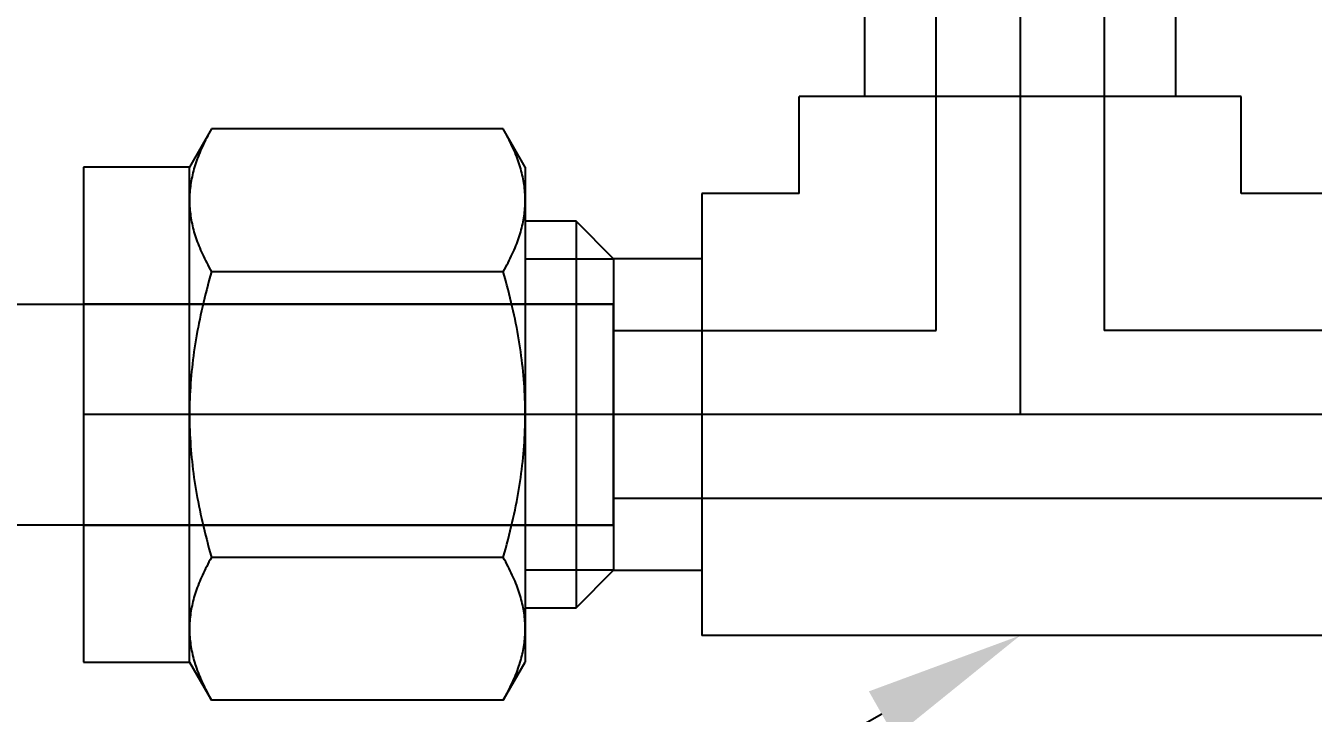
# Model space of a CAD drawing. Header units: inches. Extents: x 5.3 to 31.2, y 3.7 to 34.9.
# Drawn here: x 15.377 to 16.834, y 12.075 to 12.853 of the extents above; entities that cross this region are included whole.
import ezdxf
from ezdxf import colors
from ezdxf.entities.mleader import LeaderData, LeaderLine
from ezdxf.math import Vec2, Vec3

# ---------------------------------------------------------------- set-up
doc = ezdxf.new("R2010")
doc.units = ezdxf.units.IN
doc.header["$MEASUREMENT"] = 0
doc.linetypes.add('CENTER2', pattern=[28.575, 19.05, -3.175, 3.175, -3.175])
doc.linetypes.add('HIDDEN2', pattern=[4.7625, 3.175, -1.5875])
for name, color, linetype in [('.25 tubes', 170, 'Continuous'), ('NOTES', 1, 'Continuous'), ('TRDETAIL2', 7, 'Continuous'), ('TRDETAIL3', 7, 'Continuous'), ('TRMODEL1', 7, 'Continuous'), ('TRMODEL3', 7, 'Continuous')]:
    doc.layers.add(name, color=color, linetype=linetype)

# ---------------------------------------------------------------- blocks, each defined once
blk = doc.blocks.new('SS-400-3')
at = {"layer": 'TRDETAIL2', "color": 6, "linetype": 'HIDDEN2'}
for p, q in [((1.06, 0.125), (0.46, 0.125)), ((0.46, 0.125), (0.46, -0.125)), ((-0.46, 0.095), (0.46, 0.095)), ((-0.46, -0.095), (-0.095, -0.095)), ((-0.095, -0.46), (-0.095, -0.095)), ((0.095, -0.095), (0.095, -0.46)), ((0.46, -0.095), (0.095, -0.095)), ((0.46, -0.125), (1.06, -0.125))]:
    blk.add_line(p, q, dxfattribs=at)
at = {"layer": 'TRDETAIL3', "color": 4, "linetype": 'CENTER2'}
for p, q in [((-1.06, 0), (1.06, 0)), ((0, -1.06), (0, 0))]:
    blk.add_line(p, q, dxfattribs=at)
at = {"layer": 'TRMODEL1', "color": 7, "linetype": 'Continuous'}
for p, q in [((0.585, 0.3233), (0.56, 0.28)), ((0.5836, 0.3208), (0.5821, 0.3182)), ((0.585, 0.3233), (0.5836, 0.3208)), ((0.585, 0.3233), (0.915, 0.3233)), ((0.9164, 0.3208), (0.915, 0.3233)), ((0.94, 0.28), (0.915, 0.3233)), ((0.9179, 0.3182), (0.9164, 0.3208)), ((0.577, 0.3083), (0.5758, 0.3059)), ((0.5782, 0.3108), (0.577, 0.3083)), ((0.5795, 0.3132), (0.5782, 0.3108)), ((0.5808, 0.3157), (0.5795, 0.3132)), ((0.5821, 0.3182), (0.5808, 0.3157)), ((0.9192, 0.3157), (0.9179, 0.3182)), ((0.9205, 0.3132), (0.9192, 0.3157)), ((0.9218, 0.3108), (0.9205, 0.3132)), ((0.923, 0.3083), (0.9218, 0.3108)), ((0.9242, 0.3059), (0.923, 0.3083)), ((0.5697, 0.2917), (0.5688, 0.2894)), ((0.5706, 0.2941), (0.5697, 0.2917)), ((0.5716, 0.2964), (0.5706, 0.2941)), ((0.5726, 0.2987), (0.5716, 0.2964)), ((0.5736, 0.3011), (0.5726, 0.2987)), ((0.5747, 0.3035), (0.5736, 0.3011)), ((0.5758, 0.3059), (0.5747, 0.3035)), ((0.9253, 0.3035), (0.9242, 0.3059)), ((0.9264, 0.3011), (0.9253, 0.3035)), ((0.9274, 0.2987), (0.9264, 0.3011)), ((0.9284, 0.2964), (0.9274, 0.2987)), ((0.9294, 0.2941), (0.9284, 0.2964)), ((0.9303, 0.2917), (0.9294, 0.2941)), ((0.9312, 0.2894), (0.9303, 0.2917)), ((0.56, 0.2425), (0.56, 0.28)), ((0.5651, 0.278), (0.5645, 0.2758)), ((0.5658, 0.2803), (0.5651, 0.278)), ((0.5665, 0.2826), (0.5658, 0.2803)), ((0.5672, 0.2848), (0.5665, 0.2826)), ((0.568, 0.2871), (0.5672, 0.2848)), ((0.5688, 0.2894), (0.568, 0.2871)), ((0.932, 0.2871), (0.9312, 0.2894)), ((0.9328, 0.2848), (0.932, 0.2871)), ((0.9335, 0.2826), (0.9328, 0.2848)), ((0.9342, 0.2803), (0.9335, 0.2826)), ((0.9349, 0.278), (0.9342, 0.2803)), ((0.9355, 0.2758), (0.9349, 0.278)), ((0.94, 0.28), (0.94, 0.2425)), ((1.06, 0.28), (0.94, 0.28)), ((1.06, -0.28), (1.06, 0.28)), ((0.5616, 0.2624), (0.5613, 0.2602)), ((0.562, 0.2646), (0.5616, 0.2624)), ((0.5624, 0.2669), (0.562, 0.2646)), ((0.5629, 0.2691), (0.5624, 0.2669)), ((0.5634, 0.2713), (0.5629, 0.2691)), ((0.5639, 0.2735), (0.5634, 0.2713)), ((0.5645, 0.2758), (0.5639, 0.2735)), ((0.9361, 0.2735), (0.9355, 0.2758)), ((0.9366, 0.2713), (0.9361, 0.2735)), ((0.9371, 0.2691), (0.9366, 0.2713)), ((0.9376, 0.2669), (0.9371, 0.2691)), ((0.938, 0.2646), (0.9376, 0.2669)), ((0.9384, 0.2624), (0.938, 0.2646)), ((0.9387, 0.2602), (0.9384, 0.2624)), ((-0.36, 0.25), (0.36, 0.25)), ((0.36, -0.25), (0.36, 0.25)), ((0.5602, 0.2491), (0.5601, 0.2469)), ((0.5603, 0.2514), (0.5602, 0.2491)), ((0.5605, 0.2536), (0.5603, 0.2514)), ((0.5607, 0.2558), (0.5605, 0.2536)), ((0.561, 0.258), (0.5607, 0.2558)), ((0.5613, 0.2602), (0.561, 0.258)), ((0.939, 0.258), (0.9387, 0.2602)), ((0.9393, 0.2558), (0.939, 0.258)), ((0.9395, 0.2536), (0.9393, 0.2558)), ((0.9397, 0.2514), (0.9395, 0.2536)), ((0.9398, 0.2491), (0.9397, 0.2514)), ((0.9399, 0.2469), (0.9398, 0.2491)), ((0.5601, 0.2469), (0.56, 0.2447)), ((0.56, 0.2447), (0.56, 0.2425)), ((0.56, 0.2425), (0.56, 0.2403)), ((0.56, 0), (0.56, 0.2425)), ((0.56, 0.2403), (0.5601, 0.238)), ((0.5601, 0.238), (0.5602, 0.2358)), ((0.5602, 0.2358), (0.5603, 0.2336)), ((0.5603, 0.2336), (0.5605, 0.2314)), ((0.9395, 0.2314), (0.9397, 0.2336)), ((0.9397, 0.2336), (0.9398, 0.2358)), ((0.9398, 0.2358), (0.9399, 0.238)), ((0.94, 0.2447), (0.9399, 0.2469)), ((0.9399, 0.238), (0.94, 0.2403)), ((0.94, 0.2425), (0.94, 0.2447)), ((0.94, 0.2425), (0.94, 0)), ((0.94, 0.2403), (0.94, 0.2425)), ((0.5025, 0.2188), (0.46, 0.1762)), ((0.5025, -0.2188), (0.5025, 0.2188)), ((0.56, 0.2188), (0.5025, 0.2188)), ((0.5605, 0.2314), (0.5607, 0.2292)), ((0.5607, 0.2292), (0.561, 0.227)), ((0.561, 0.227), (0.5613, 0.2248)), ((0.5613, 0.2248), (0.5616, 0.2226)), ((0.5616, 0.2226), (0.562, 0.2203)), ((0.562, 0.2203), (0.5624, 0.2181)), ((0.9376, 0.2181), (0.938, 0.2203)), ((0.938, 0.2203), (0.9384, 0.2226)), ((0.9384, 0.2226), (0.9387, 0.2248)), ((0.9387, 0.2248), (0.939, 0.227)), ((0.939, 0.227), (0.9393, 0.2292)), ((0.9393, 0.2292), (0.9395, 0.2314)), ((0.5624, 0.2181), (0.5629, 0.2159)), ((0.5629, 0.2159), (0.5634, 0.2137)), ((0.5634, 0.2137), (0.5639, 0.2114)), ((0.5639, 0.2114), (0.5645, 0.2092)), ((0.5645, 0.2092), (0.5651, 0.2069)), ((0.5651, 0.2069), (0.5658, 0.2047)), ((0.5658, 0.2047), (0.5665, 0.2024)), ((0.9335, 0.2024), (0.9342, 0.2047)), ((0.9342, 0.2047), (0.9349, 0.2069)), ((0.9349, 0.2069), (0.9355, 0.2092)), ((0.9355, 0.2092), (0.9361, 0.2114)), ((0.9361, 0.2114), (0.9366, 0.2137)), ((0.9366, 0.2137), (0.9371, 0.2159)), ((0.9371, 0.2159), (0.9376, 0.2181)), ((0.5665, 0.2024), (0.5672, 0.2001)), ((0.5672, 0.2001), (0.568, 0.1979)), ((0.568, 0.1979), (0.5688, 0.1956)), ((0.5688, 0.1956), (0.5697, 0.1932)), ((0.5697, 0.1932), (0.5706, 0.1909)), ((0.5706, 0.1909), (0.5716, 0.1886)), ((0.9284, 0.1886), (0.9294, 0.1909)), ((0.9294, 0.1909), (0.9303, 0.1932)), ((0.9303, 0.1932), (0.9312, 0.1956)), ((0.9312, 0.1956), (0.932, 0.1979)), ((0.932, 0.1979), (0.9328, 0.2001)), ((0.9328, 0.2001), (0.9335, 0.2024)), ((0.46, 0.1762), (0.36, 0.1762)), ((0.46, -0.1762), (0.46, 0.1762)), ((0.5716, 0.1886), (0.5726, 0.1862)), ((0.5726, 0.1862), (0.5736, 0.1839)), ((0.5736, 0.1839), (0.5747, 0.1815)), ((0.5747, 0.1815), (0.5758, 0.1791)), ((0.5758, 0.1791), (0.577, 0.1766)), ((0.577, 0.1766), (0.5782, 0.1742)), ((0.9218, 0.1742), (0.923, 0.1766)), ((0.923, 0.1766), (0.9242, 0.1791)), ((0.9242, 0.1791), (0.9253, 0.1815)), ((0.9253, 0.1815), (0.9264, 0.1839)), ((0.9264, 0.1839), (0.9274, 0.1862)), ((0.9274, 0.1862), (0.9284, 0.1886)), ((0.5782, 0.1742), (0.5795, 0.1717)), ((0.5795, 0.1717), (0.5808, 0.1693)), ((0.5808, 0.1693), (0.5821, 0.1667)), ((0.5821, 0.1667), (0.5836, 0.1642)), ((0.5836, 0.1642), (0.585, 0.1617)), ((0.585, 0.1617), (0.5836, 0.1565)), ((0.585, 0.1617), (0.915, 0.1617)), ((0.915, 0.1617), (0.9164, 0.1642)), ((0.9164, 0.1565), (0.915, 0.1617)), ((0.9164, 0.1642), (0.9179, 0.1667)), ((0.9179, 0.1667), (0.9192, 0.1693)), ((0.9192, 0.1693), (0.9205, 0.1717)), ((0.9205, 0.1717), (0.9218, 0.1742)), ((0.5808, 0.1465), (0.5795, 0.1415)), ((0.5821, 0.1515), (0.5808, 0.1465)), ((0.5836, 0.1565), (0.5821, 0.1515)), ((0.9179, 0.1515), (0.9164, 0.1565)), ((0.9192, 0.1465), (0.9179, 0.1515)), ((0.9205, 0.1415), (0.9192, 0.1465)), ((0.577, 0.1317), (0.5758, 0.1268)), ((0.5782, 0.1366), (0.577, 0.1317)), ((0.5795, 0.1415), (0.5782, 0.1366)), ((0.9218, 0.1366), (0.9205, 0.1415)), ((0.923, 0.1317), (0.9218, 0.1366)), ((0.9242, 0.1268), (0.923, 0.1317)), ((0.5736, 0.1173), (0.5726, 0.1125)), ((0.5747, 0.122), (0.5736, 0.1173)), ((0.5758, 0.1268), (0.5747, 0.122)), ((0.9253, 0.122), (0.9242, 0.1268)), ((0.9264, 0.1173), (0.9253, 0.122)), ((0.9274, 0.1125), (0.9264, 0.1173)), ((0.5706, 0.1031), (0.5697, 0.0985)), ((0.5716, 0.1078), (0.5706, 0.1031)), ((0.5726, 0.1125), (0.5716, 0.1078)), ((0.9284, 0.1078), (0.9274, 0.1125)), ((0.9294, 0.1031), (0.9284, 0.1078)), ((0.9303, 0.0985), (0.9294, 0.1031)), ((0.568, 0.0893), (0.5672, 0.0847)), ((0.5688, 0.0939), (0.568, 0.0893)), ((0.5697, 0.0985), (0.5688, 0.0939)), ((0.9312, 0.0939), (0.9303, 0.0985)), ((0.932, 0.0893), (0.9312, 0.0939)), ((0.9328, 0.0847), (0.932, 0.0893)), ((0.5658, 0.0756), (0.5651, 0.0711)), ((0.5665, 0.0801), (0.5658, 0.0756)), ((0.5672, 0.0847), (0.5665, 0.0801)), ((0.9335, 0.0801), (0.9328, 0.0847)), ((0.9342, 0.0756), (0.9335, 0.0801)), ((0.9349, 0.0711), (0.9342, 0.0756)), ((0.5639, 0.0621), (0.5634, 0.0576)), ((0.5645, 0.0666), (0.5639, 0.0621)), ((0.5651, 0.0711), (0.5645, 0.0666)), ((0.9355, 0.0666), (0.9349, 0.0711)), ((0.9361, 0.0621), (0.9355, 0.0666)), ((0.9366, 0.0576), (0.9361, 0.0621)), ((0.562, 0.0443), (0.5616, 0.0399)), ((0.5624, 0.0487), (0.562, 0.0443)), ((0.5629, 0.0532), (0.5624, 0.0487)), ((0.5634, 0.0576), (0.5629, 0.0532)), ((0.9371, 0.0532), (0.9366, 0.0576)), ((0.9376, 0.0487), (0.9371, 0.0532)), ((0.938, 0.0443), (0.9376, 0.0487)), ((0.9384, 0.0399), (0.938, 0.0443)), ((0.561, 0.031), (0.5607, 0.0266)), ((0.5613, 0.0354), (0.561, 0.031)), ((0.5616, 0.0399), (0.5613, 0.0354)), ((0.9387, 0.0354), (0.9384, 0.0399)), ((0.939, 0.031), (0.9387, 0.0354)), ((0.9393, 0.0266), (0.939, 0.031)), ((0.5603, 0.0177), (0.5602, 0.0133)), ((0.5605, 0.0222), (0.5603, 0.0177)), ((0.5607, 0.0266), (0.5605, 0.0222)), ((0.9395, 0.0222), (0.9393, 0.0266)), ((0.9397, 0.0177), (0.9395, 0.0222)), ((0.9398, 0.0133), (0.9397, 0.0177)), ((0.5601, 0.0089), (0.56, 0.0044)), ((0.56, 0.0044), (0.56, 0)), ((0.56, 0), (0.56, -0.0044)), ((0.56, -0.2425), (0.56, 0)), ((0.5602, 0.0133), (0.5601, 0.0089)), ((0.9399, 0.0089), (0.9398, 0.0133)), ((0.94, 0.0044), (0.9399, 0.0089)), ((0.94, 0), (0.94, 0.0044)), ((0.94, -0.0044), (0.94, 0)), ((0.94, 0), (0.94, -0.2425)), ((0.56, -0.0044), (0.5601, -0.0089)), ((0.5601, -0.0089), (0.5602, -0.0133)), ((0.5602, -0.0133), (0.5603, -0.0177)), ((0.9397, -0.0177), (0.9398, -0.0133)), ((0.9398, -0.0133), (0.9399, -0.0089)), ((0.9399, -0.0089), (0.94, -0.0044)), ((0.5603, -0.0177), (0.5605, -0.0222)), ((0.5605, -0.0222), (0.5607, -0.0266)), ((0.5607, -0.0266), (0.561, -0.031)), ((0.939, -0.031), (0.9393, -0.0266)), ((0.9393, -0.0266), (0.9395, -0.0222)), ((0.9395, -0.0222), (0.9397, -0.0177)), ((0.561, -0.031), (0.5613, -0.0354)), ((0.5613, -0.0354), (0.5616, -0.0399)), ((0.5616, -0.0399), (0.562, -0.0443)), ((0.938, -0.0443), (0.9384, -0.0399)), ((0.9384, -0.0399), (0.9387, -0.0354)), ((0.9387, -0.0354), (0.939, -0.031)), ((0.562, -0.0443), (0.5624, -0.0487)), ((0.5624, -0.0487), (0.5629, -0.0532)), ((0.5629, -0.0532), (0.5634, -0.0576)), ((0.5634, -0.0576), (0.5639, -0.0621)), ((0.9361, -0.0621), (0.9366, -0.0576)), ((0.9366, -0.0576), (0.9371, -0.0532)), ((0.9371, -0.0532), (0.9376, -0.0487)), ((0.9376, -0.0487), (0.938, -0.0443)), ((0.5639, -0.0621), (0.5645, -0.0666)), ((0.5645, -0.0666), (0.5651, -0.0711)), ((0.5651, -0.0711), (0.5658, -0.0756)), ((0.9342, -0.0756), (0.9349, -0.0711)), ((0.9349, -0.0711), (0.9355, -0.0666)), ((0.9355, -0.0666), (0.9361, -0.0621)), ((0.5658, -0.0756), (0.5665, -0.0801)), ((0.5665, -0.0801), (0.5672, -0.0847)), ((0.5672, -0.0847), (0.568, -0.0893)), ((0.932, -0.0893), (0.9328, -0.0847)), ((0.9328, -0.0847), (0.9335, -0.0801)), ((0.9335, -0.0801), (0.9342, -0.0756)), ((0.568, -0.0893), (0.5688, -0.0939)), ((0.5688, -0.0939), (0.5697, -0.0985)), ((0.5697, -0.0985), (0.5706, -0.1031)), ((0.9294, -0.1031), (0.9303, -0.0985)), ((0.9303, -0.0985), (0.9312, -0.0939)), ((0.9312, -0.0939), (0.932, -0.0893)), ((0.5706, -0.1031), (0.5716, -0.1078)), ((0.5716, -0.1078), (0.5726, -0.1125)), ((0.5726, -0.1125), (0.5736, -0.1173)), ((0.9264, -0.1173), (0.9274, -0.1125)), ((0.9274, -0.1125), (0.9284, -0.1078)), ((0.9284, -0.1078), (0.9294, -0.1031)), ((0.5736, -0.1173), (0.5747, -0.122)), ((0.5747, -0.122), (0.5758, -0.1268)), ((0.5758, -0.1268), (0.577, -0.1317)), ((0.923, -0.1317), (0.9242, -0.1268)), ((0.9242, -0.1268), (0.9253, -0.122)), ((0.9253, -0.122), (0.9264, -0.1173)), ((0.577, -0.1317), (0.5782, -0.1366)), ((0.5782, -0.1366), (0.5795, -0.1415)), ((0.5795, -0.1415), (0.5808, -0.1465)), ((0.9192, -0.1465), (0.9205, -0.1415)), ((0.9205, -0.1415), (0.9218, -0.1366)), ((0.9218, -0.1366), (0.923, -0.1317)), ((0.5808, -0.1465), (0.5821, -0.1515)), ((0.5821, -0.1515), (0.5836, -0.1565)), ((0.5836, -0.1565), (0.585, -0.1617)), ((0.915, -0.1617), (0.9164, -0.1565)), ((0.9164, -0.1565), (0.9179, -0.1515)), ((0.9179, -0.1515), (0.9192, -0.1465)), ((0.5782, -0.1742), (0.577, -0.1766)), ((0.5795, -0.1717), (0.5782, -0.1742)), ((0.5808, -0.1693), (0.5795, -0.1717)), ((0.5821, -0.1667), (0.5808, -0.1693)), ((0.5836, -0.1642), (0.5821, -0.1667)), ((0.585, -0.1617), (0.5836, -0.1642)), ((0.585, -0.1617), (0.915, -0.1617)), ((0.9164, -0.1642), (0.915, -0.1617)), ((0.9179, -0.1667), (0.9164, -0.1642)), ((0.9192, -0.1693), (0.9179, -0.1667)), ((0.9205, -0.1717), (0.9192, -0.1693)), ((0.9218, -0.1742), (0.9205, -0.1717)), ((0.923, -0.1766), (0.9218, -0.1742)), ((0.36, -0.1762), (0.46, -0.1762)), ((0.46, -0.1762), (0.5025, -0.2188)), ((0.5716, -0.1886), (0.5706, -0.1909)), ((0.5726, -0.1862), (0.5716, -0.1886)), ((0.5736, -0.1839), (0.5726, -0.1862)), ((0.5747, -0.1815), (0.5736, -0.1839)), ((0.5758, -0.1791), (0.5747, -0.1815)), ((0.577, -0.1766), (0.5758, -0.1791)), ((0.9242, -0.1791), (0.923, -0.1766)), ((0.9253, -0.1815), (0.9242, -0.1791)), ((0.9264, -0.1839), (0.9253, -0.1815)), ((0.9274, -0.1862), (0.9264, -0.1839)), ((0.9284, -0.1886), (0.9274, -0.1862)), ((0.9294, -0.1909), (0.9284, -0.1886)), ((0.5665, -0.2024), (0.5658, -0.2047)), ((0.5672, -0.2001), (0.5665, -0.2024)), ((0.568, -0.1979), (0.5672, -0.2001)), ((0.5688, -0.1956), (0.568, -0.1979)), ((0.5697, -0.1932), (0.5688, -0.1956)), ((0.5706, -0.1909), (0.5697, -0.1932)), ((0.9303, -0.1932), (0.9294, -0.1909)), ((0.9312, -0.1956), (0.9303, -0.1932)), ((0.932, -0.1979), (0.9312, -0.1956)), ((0.9328, -0.2001), (0.932, -0.1979)), ((0.9335, -0.2024), (0.9328, -0.2001)), ((0.9342, -0.2047), (0.9335, -0.2024)), ((0.5624, -0.2181), (0.562, -0.2203)), ((0.5629, -0.2159), (0.5624, -0.2181)), ((0.5634, -0.2137), (0.5629, -0.2159)), ((0.5639, -0.2114), (0.5634, -0.2137)), ((0.5645, -0.2092), (0.5639, -0.2114)), ((0.5651, -0.2069), (0.5645, -0.2092)), ((0.5658, -0.2047), (0.5651, -0.2069)), ((0.9349, -0.2069), (0.9342, -0.2047)), ((0.9355, -0.2092), (0.9349, -0.2069)), ((0.9361, -0.2114), (0.9355, -0.2092)), ((0.9366, -0.2137), (0.9361, -0.2114)), ((0.9371, -0.2159), (0.9366, -0.2137)), ((0.9376, -0.2181), (0.9371, -0.2159)), ((0.938, -0.2203), (0.9376, -0.2181)), ((0.5025, -0.2188), (0.56, -0.2188)), ((0.5605, -0.2314), (0.5603, -0.2336)), ((0.5607, -0.2292), (0.5605, -0.2314)), ((0.561, -0.227), (0.5607, -0.2292)), ((0.5613, -0.2248), (0.561, -0.227)), ((0.5616, -0.2226), (0.5613, -0.2248)), ((0.562, -0.2203), (0.5616, -0.2226)), ((0.9384, -0.2226), (0.938, -0.2203)), ((0.9387, -0.2248), (0.9384, -0.2226)), ((0.939, -0.227), (0.9387, -0.2248)), ((0.9393, -0.2292), (0.939, -0.227)), ((0.9395, -0.2314), (0.9393, -0.2292)), ((0.9397, -0.2336), (0.9395, -0.2314)), ((0.5601, -0.238), (0.56, -0.2403)), ((0.56, -0.2403), (0.56, -0.2425)), ((0.56, -0.2425), (0.56, -0.2447)), ((0.56, -0.28), (0.56, -0.2425)), ((0.56, -0.2447), (0.5601, -0.2469)), ((0.5602, -0.2358), (0.5601, -0.238)), ((0.5601, -0.2469), (0.5602, -0.2491)), ((0.5603, -0.2336), (0.5602, -0.2358)), ((0.9398, -0.2358), (0.9397, -0.2336)), ((0.9399, -0.238), (0.9398, -0.2358)), ((0.9398, -0.2491), (0.9399, -0.2469)), ((0.94, -0.2403), (0.9399, -0.238)), ((0.9399, -0.2469), (0.94, -0.2447)), ((0.94, -0.2425), (0.94, -0.2403)), ((0.94, -0.2447), (0.94, -0.2425)), ((0.94, -0.2425), (0.94, -0.28)), ((-0.36, -0.25), (-0.25, -0.25)), ((-0.25, -0.25), (-0.25, -0.36)), ((0.25, -0.25), (0.25, -0.36)), ((0.25, -0.25), (0.36, -0.25)), ((0.5602, -0.2491), (0.5603, -0.2514)), ((0.5603, -0.2514), (0.5605, -0.2536)), ((0.5605, -0.2536), (0.5607, -0.2558)), ((0.5607, -0.2558), (0.561, -0.258)), ((0.561, -0.258), (0.5613, -0.2602)), ((0.5613, -0.2602), (0.5616, -0.2624)), ((0.9384, -0.2624), (0.9387, -0.2602)), ((0.9387, -0.2602), (0.939, -0.258)), ((0.939, -0.258), (0.9393, -0.2558)), ((0.9393, -0.2558), (0.9395, -0.2536)), ((0.9395, -0.2536), (0.9397, -0.2514)), ((0.9397, -0.2514), (0.9398, -0.2491)), ((0.5616, -0.2624), (0.562, -0.2646)), ((0.562, -0.2646), (0.5624, -0.2669)), ((0.5624, -0.2669), (0.5629, -0.2691)), ((0.5629, -0.2691), (0.5634, -0.2713)), ((0.5634, -0.2713), (0.5639, -0.2735)), ((0.5639, -0.2735), (0.5645, -0.2758)), ((0.5645, -0.2758), (0.5651, -0.278)), ((0.9349, -0.278), (0.9355, -0.2758)), ((0.9355, -0.2758), (0.9361, -0.2735)), ((0.9361, -0.2735), (0.9366, -0.2713)), ((0.9366, -0.2713), (0.9371, -0.2691)), ((0.9371, -0.2691), (0.9376, -0.2669)), ((0.9376, -0.2669), (0.938, -0.2646)), ((0.938, -0.2646), (0.9384, -0.2624)), ((0.56, -0.28), (0.585, -0.3233)), ((0.5651, -0.278), (0.5658, -0.2803)), ((0.5658, -0.2803), (0.5665, -0.2826)), ((0.5665, -0.2826), (0.5672, -0.2848)), ((0.5672, -0.2848), (0.568, -0.2871)), ((0.568, -0.2871), (0.5688, -0.2894)), ((0.5688, -0.2894), (0.5697, -0.2917)), ((0.915, -0.3233), (0.94, -0.28)), ((0.9303, -0.2917), (0.9312, -0.2894)), ((0.9312, -0.2894), (0.932, -0.2871)), ((0.932, -0.2871), (0.9328, -0.2848)), ((0.9328, -0.2848), (0.9335, -0.2826)), ((0.9335, -0.2826), (0.9342, -0.2803)), ((0.9342, -0.2803), (0.9349, -0.278)), ((0.94, -0.28), (1.06, -0.28)), ((0.5697, -0.2917), (0.5706, -0.2941)), ((0.5706, -0.2941), (0.5716, -0.2964)), ((0.5716, -0.2964), (0.5726, -0.2987)), ((0.5726, -0.2987), (0.5736, -0.3011)), ((0.5736, -0.3011), (0.5747, -0.3035)), ((0.5747, -0.3035), (0.5758, -0.3059)), ((0.5758, -0.3059), (0.577, -0.3083)), ((0.923, -0.3083), (0.9242, -0.3059)), ((0.9242, -0.3059), (0.9253, -0.3035)), ((0.9253, -0.3035), (0.9264, -0.3011)), ((0.9264, -0.3011), (0.9274, -0.2987)), ((0.9274, -0.2987), (0.9284, -0.2964)), ((0.9284, -0.2964), (0.9294, -0.2941)), ((0.9294, -0.2941), (0.9303, -0.2917)), ((0.577, -0.3083), (0.5782, -0.3108)), ((0.5782, -0.3108), (0.5795, -0.3132)), ((0.5795, -0.3132), (0.5808, -0.3157)), ((0.5808, -0.3157), (0.5821, -0.3182)), ((0.5821, -0.3182), (0.5836, -0.3208)), ((0.9164, -0.3208), (0.9179, -0.3182)), ((0.9179, -0.3182), (0.9192, -0.3157)), ((0.9192, -0.3157), (0.9205, -0.3132)), ((0.9205, -0.3132), (0.9218, -0.3108)), ((0.9218, -0.3108), (0.923, -0.3083)), ((0.5836, -0.3208), (0.585, -0.3233)), ((0.585, -0.3233), (0.915, -0.3233)), ((0.915, -0.3233), (0.9164, -0.3208)), ((-0.25, -0.36), (0.25, -0.36)), ((-0.1762, -0.36), (-0.1762, -0.46)), ((0.1762, -0.46), (0.1762, -0.36))]:
    blk.add_line(p, q, dxfattribs=at)
at = {"layer": 'TRMODEL3', "color": 1, "linetype": 'Continuous'}
for p, q in [((0.46, 0.1762), (0.56, 0.1762)), ((0.56, -0.1762), (0.46, -0.1762))]:
    blk.add_line(p, q, dxfattribs=at)

msp = doc.modelspace()

# ---------------------------------------------------------------- linework, layer by layer
at = {"layer": '.25 tubes'}
msp.add_lwpolyline([(12.1688, 10.096), (12.1688, 11.7255, -0.414214), (12.9813, 12.538), (16.0419, 12.538), (16.0419, 12.288), (12.9813, 12.288, 0.414214), (12.4188, 11.7255), (12.4188, 10.096)], format="xyb", close=True, dxfattribs=at)

# ---------------------------------------------------------------- block references
at = {"linetype": 'Continuous', "rotation": 180}
msp.add_blockref('SS-400-3', (16.5019, 12.413), dxfattribs=at)

# ---------------------------------------------------------------- leaders
at = {"layer": 'NOTES'}
ml = msp.add_multileader_mtext('Standard', dxfattribs=at)
ml.set_content('15', color=256)
ml.set_leader_properties()
ml.build(insert=Vec2(0, 0))
ml.multileader.update_dxf_attribs({"has_text_frame": 1, "text_right_attachment_type": 6, "dogleg_length": 0.36, "arrow_head_size": 0.18})
ctx = ml.context
ctx.base_point, ctx.char_height, ctx.arrow_head_size, ctx.landing_gap_size, ctx.plane_origin = Vec3(14.2847, 11.4727), 0.18, 0.18, 0.09, Vec3(16.5019, 12.163)
ctx.right_attachment, ctx.text_align_type = 6, 2
notes = []
notes.append((ctx, [(0, (1, 1, 0), (15.0647, 11.3467), (-1, 0), 0.36, [(0, [(16.5019, 12.163)], 0, [])])]))
ctx.mtext.insert, ctx.mtext.alignment, ctx.mtext.flow_direction = Vec3(14.6147, 11.5627), 3, 5
for ctx, leaders in notes:
    for number, flags, end, landing, length, lines in leaders:
        leader = LeaderData()
        leader.index, (leader.has_last_leader_line, leader.has_dogleg_vector, leader.attachment_direction) = number, flags
        leader.last_leader_point, leader.dogleg_vector, leader.dogleg_length = Vec3(end), Vec3(landing), length
        for number, points, colour, breaks in lines:
            line = LeaderLine()
            line.index, line.vertices, line.color, line.breaks = number, Vec3.list(points), colors.encode_raw_color(colour), breaks
            leader.lines.append(line)
        ctx.leaders.append(leader)

doc.saveas('drawing.dxf')
